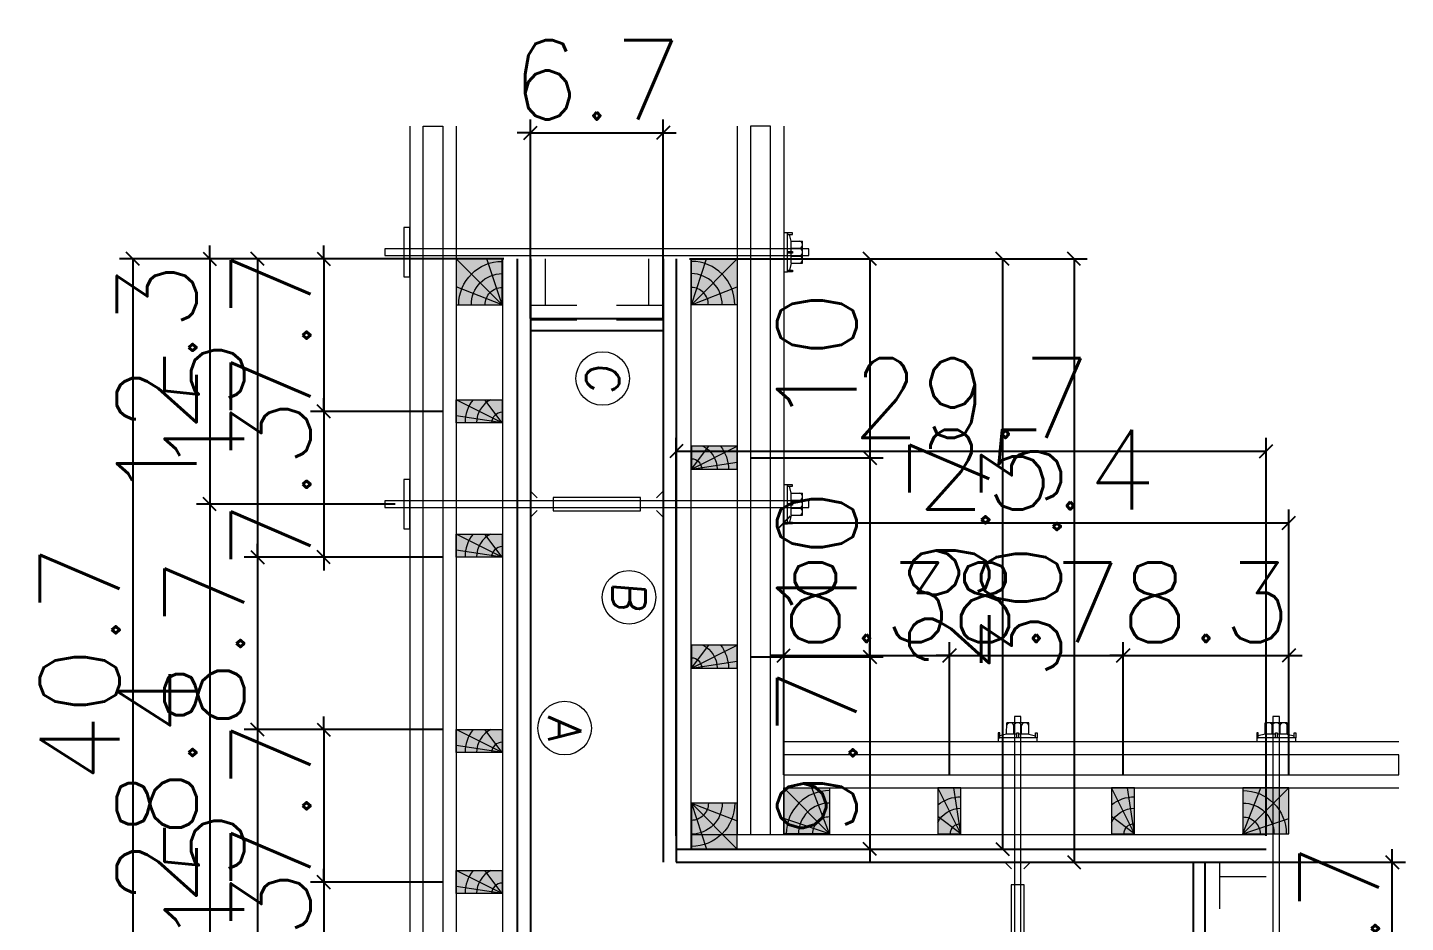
# Model space of a CAD drawing. Extents: x -8482 to 2614, y -517 to 5500.
# Drawn here: x -1358 to -1150.2, y -200.6 to -65.7 of the extents above; entities that cross this region are included whole.
import ezdxf
from ezdxf.enums import TextEntityAlignment as Align

# ---------------------------------------------------------------- set-up
doc = ezdxf.new("R2010")
doc.units = 0
doc.layers.get('0').update_dxf_attribs({"color": 1, "lineweight": 9})
for name, color, linetype, lineweight in [('AGULHA', 1, 'Continuous', 15), ('BARRA_ANCORAGEM', 1, 'Continuous', 15), ('HACHURA_MEIOPONTALETE', 33, 'Continuous', 15), ('HACHURA_PONTALETE', 23, 'Continuous', 15), ('MEIOPONTALE_3_5X7', 12, 'Continuous', 15), ('PERFIL_METALICO', 7, 'Continuous', 15), ('PONTALETE_7X7', 18, 'Continuous', 15), ('SARRAFO_2_2X7', 24, 'Continuous', 15), ('TEXTO_LEITURA', 1, 'Continuous', 15)]:
    doc.layers.add(name, color=color, linetype=linetype, lineweight=lineweight)
for name, color, linetype in [('COTA', 241, 'Continuous'), ('cotas', 4, 'Continuous'), ('NOMENCLATURA', 7, 'Continuous')]:
    doc.layers.add(name, color=color, linetype=linetype)
doc.layers.add('hachura-chapa', color=7, linetype='Continuous', true_color=0xd07990)
doc.styles.add('Romans', font='romans.shx', dxfattribs={"height": 12})
doc.dimstyles.new('COTAX3', dxfattribs={"dimtxt": 12, "dimasz": 2, "dimexe": 2, "dimexo": 2, "dimgap": 2, "dimtad": 1, "dimdec": 1, "dimlfac": 0.333333, "dimzin": 12, "dimdsep": 46, "dimtxsty": 'Romans', "dimblk": 'OBLIQUE', "dimcen": 9, "dimclrd": 4, "dimclre": 4, "dimclrt": 240, "dimaunit": 1, "dimadec": 8, "dimazin": 3, "dimtfac": 1, "dimtdec": 1, "dimtix": 1, "dimtmove": 0, "dimatfit": 2, "dimldrblk": 'OBLIQUE', "dimfxl": 1, "dimtolj": 1, "dimtzin": 0, "dimlwd": -1, "dimlwe": -1, "dimarcsym": 0})

# ---------------------------------------------------------------- blocks, each defined once
blk = doc.blocks.new('_Oblique')
at = {"color": 0, "linetype": 'ByBlock', "lineweight": -2}
blk.add_line((-0.5, -0.5), (0.5, 0.5), dxfattribs=at)
blk = doc.blocks.new('*D9640')
at = {"layer": 'COTA', "color": 4, "linetype": 'Continuous', "ltscale": 30, "transparency": 16777216}
for p, q in [((-1286.17, -100.55), (-1344.17, -100.55)), ((-1342.17, -100.55), (-1342.17, -222.75)), ((-1286.17, -222.75), (-1344.17, -222.75))]:
    blk.add_line(p, q, dxfattribs=at)
at = {"layer": 'Defpoints', "color": 0, "linetype": 'Continuous', "ltscale": 30, "transparency": 16777216}
for p in [(-1284.17, -100.55), (-1342.17, -222.75), (-1284.17, -222.75)]:
    blk.add_point(p, dxfattribs=at)
at = {"layer": 'COTA', "color": 4, "linetype": 'Continuous', "ltscale": 30, "transparency": 16777216, "xscale": 2, "yscale": 2, "zscale": 2}
for p, rotation in [((-1342.17, -100.55), 90), ((-1342.17, -222.75), 270)]:
    blk.add_blockref('_Oblique', p, dxfattribs=dict(at, rotation=rotation))
at = {"layer": 'COTA', "color": 240, "linetype": 'Continuous', "ltscale": 30, "transparency": 16777216, "insert": (-1350.17, -161.65), "char_height": 12, "attachment_point": 5, "rotation": 90, "style": 'Romans'}
blk.add_mtext('\\A1;40.7', dxfattribs=at)
blk = doc.blocks.new('*D9641')
at = {"layer": 'COTA', "color": 4, "linetype": 'Continuous', "ltscale": 30, "transparency": 16777216}
for p, q in [((-1258.17, -100.55), (-1198.17, -100.55)), ((-1200.17, -100.55), (-1200.17, -191.55)), ((-1258.17, -191.55), (-1198.17, -191.55))]:
    blk.add_line(p, q, dxfattribs=at)
at = {"layer": 'Defpoints', "color": 0, "linetype": 'Continuous', "ltscale": 30, "transparency": 16777216}
for p in [(-1260.17, -100.55), (-1260.17, -191.55), (-1200.17, -191.55)]:
    blk.add_point(p, dxfattribs=at)
at = {"layer": 'COTA', "color": 4, "linetype": 'Continuous', "ltscale": 30, "transparency": 16777216, "xscale": 2, "yscale": 2, "zscale": 2}
for p, rotation in [((-1200.17, -100.55), 90), ((-1200.17, -191.55), 270)]:
    blk.add_blockref('_Oblique', p, dxfattribs=dict(at, rotation=rotation))
at = {"layer": 'COTA', "color": 240, "linetype": 'Continuous', "ltscale": 30, "transparency": 16777216, "insert": (-1208.17, -146.05), "char_height": 12, "attachment_point": 5, "rotation": 90, "style": 'Romans'}
blk.add_mtext('\\A1;30.3', dxfattribs=at)
blk = doc.blocks.new('*D9642')
at = {"layer": 'COTA', "color": 4, "linetype": 'Continuous', "ltscale": 30, "transparency": 16777216}
for p, q in [((-1282.17, -109.55), (-1282.17, -79.55)), ((-1262.17, -109.55), (-1262.17, -79.55)), ((-1282.17, -81.55), (-1284.17, -81.55)), ((-1282.17, -81.55), (-1262.17, -81.55)), ((-1262.17, -81.55), (-1260.17, -81.55))]:
    blk.add_line(p, q, dxfattribs=at)
at = {"layer": 'Defpoints', "color": 0, "linetype": 'Continuous', "ltscale": 30, "transparency": 16777216}
for p in [(-1262.17, -81.55), (-1282.17, -111.55), (-1262.17, -111.55)]:
    blk.add_point(p, dxfattribs=at)
at = {"layer": 'COTA', "color": 4, "linetype": 'Continuous', "ltscale": 30, "transparency": 16777216, "xscale": 2, "yscale": 2, "zscale": 2}
blk.add_blockref('_Oblique', (-1282.17, -81.55), dxfattribs=at)
at = {"layer": 'COTA', "color": 4, "linetype": 'Continuous', "ltscale": 30, "transparency": 16777216, "xscale": 2, "yscale": 2, "zscale": 2, "rotation": 180}
blk.add_blockref('_Oblique', (-1262.17, -81.55), dxfattribs=at)
at = {"layer": 'COTA', "color": 240, "linetype": 'Continuous', "ltscale": 30, "transparency": 16777216, "insert": (-1272.17, -73.55), "char_height": 12, "attachment_point": 5, "style": 'Romans'}
blk.add_mtext('\\A1;6.7', dxfattribs=at)
blk = doc.blocks.new('PT')
at = {"layer": 'HACHURA_PONTALETE'}
h = blk.add_hatch(color=256, dxfattribs=at)
h.dxf.hatch_style = 1
h.paths.add_polyline_path([(0, 0), (14, 0), (14, -14), (0, -14)])
at = {"layer": 'PONTALETE_7X7'}
for q in [(0, -14), (0, -5.43), (9.34, -14), (0, -14), (0, -5.43), (9.34, -14)]:
    blk.add_line((14, 0), q, dxfattribs=at)
blk.add_lwpolyline([(0, 0), (14, 0), (14, -14), (0, -14)], close=True, dxfattribs=at)
for centre, radius, start, end in [((14, 0), 13.24, 180, 270), ((14.01, -0.08), 9.41, 179.4828, 269.9104), ((14.01, -0.08), 9.41, 179.4828, 269.9104), ((14.01, -0.08), 5.19, 179.0659, 269.8369), ((14.01, -0.08), 5.19, 179.0659, 269.8369), ((14, 0), 13.24, 180, 270)]:
    blk.add_arc(centre, radius, start, end, dxfattribs=at)
at = {"layer": 'SARRAFO_2_2X7'}
blk.add_lwpolyline([(0, 0), (14, 0), (14, -14), (0, -14)], close=True, dxfattribs=at)
blk = doc.blocks.new('B1A.E2')
at = {"layer": 'PONTALETE_7X7', "xscale": -0.495, "yscale": 0.495, "zscale": 0.495, "rotation": 270}
blk.add_blockref('PT', (6.93, 0), dxfattribs=at)
blk = doc.blocks.new('MEIOPT')
at = {"layer": 'HACHURA_MEIOPONTALETE'}
h = blk.add_hatch(color=256, dxfattribs=at)
h.dxf.hatch_style = 1
h.paths.add_polyline_path([(0, 0), (7, 0), (7, -14), (0, -14)])
at = {"layer": 'MEIOPONTALE_3_5X7'}
for q in [(0, -14), (0, -5.3), (4.87, -14)]:
    blk.add_line((7, 0), q, dxfattribs=at)
blk.add_lwpolyline([(0, 0), (7, 0), (7, -14), (0, -14)], close=True, dxfattribs=at)
for radius, start in [(3.17, 180), (7.83, 206.5651), (11.31, 231.7782)]:
    blk.add_arc((7, 0), radius, start, 270, dxfattribs=at)
blk = doc.blocks.new('B2A.E4')
at = {"layer": 'MEIOPONTALE_3_5X7', "xscale": 0.495, "yscale": 0.495, "zscale": 0.495}
blk.add_blockref('MEIOPT', (0, 6.93), dxfattribs=at)
blk = doc.blocks.new('*D9643')
at = {"layer": 'COTA', "color": 4, "linetype": 'Continuous', "ltscale": 30, "transparency": 16777216}
for p, q in [((-1313.37, -100.55), (-1313.37, -98.55)), ((-1295.37, -100.55), (-1315.37, -100.55)), ((-1313.37, -100.55), (-1313.37, -123.55)), ((-1295.37, -123.55), (-1315.37, -123.55)), ((-1313.37, -123.55), (-1313.37, -125.55))]:
    blk.add_line(p, q, dxfattribs=at)
at = {"layer": 'Defpoints', "color": 0, "linetype": 'Continuous', "ltscale": 30, "transparency": 16777216}
for p in [(-1293.37, -100.55), (-1313.37, -123.55), (-1293.37, -123.55)]:
    blk.add_point(p, dxfattribs=at)
at = {"layer": 'COTA', "color": 4, "linetype": 'Continuous', "ltscale": 30, "transparency": 16777216, "xscale": 2, "yscale": 2, "zscale": 2}
for p, rotation in [((-1313.37, -100.55), 270), ((-1313.37, -123.55), 90)]:
    blk.add_blockref('_Oblique', p, dxfattribs=dict(at, rotation=rotation))
at = {"layer": 'COTA', "color": 240, "linetype": 'Continuous', "ltscale": 30, "transparency": 16777216, "insert": (-1321.37, -112.05), "char_height": 12, "attachment_point": 5, "rotation": 90, "style": 'Romans'}
blk.add_mtext('\\A1;7.7', dxfattribs=at)
blk = doc.blocks.new('*D9644')
at = {"layer": 'COTA', "color": 4, "linetype": 'Continuous', "ltscale": 30, "transparency": 16777216}
for p, q in [((-1313.37, -123.55), (-1313.37, -121.55)), ((-1295.37, -123.55), (-1315.37, -123.55)), ((-1313.37, -123.55), (-1313.37, -145.55)), ((-1295.37, -145.55), (-1315.37, -145.55)), ((-1313.37, -145.55), (-1313.37, -147.55))]:
    blk.add_line(p, q, dxfattribs=at)
at = {"layer": 'Defpoints', "color": 0, "linetype": 'Continuous', "ltscale": 30, "transparency": 16777216}
for p in [(-1293.37, -123.55), (-1313.37, -145.55), (-1293.37, -145.55)]:
    blk.add_point(p, dxfattribs=at)
at = {"layer": 'COTA', "color": 4, "linetype": 'Continuous', "ltscale": 30, "transparency": 16777216, "xscale": 2, "yscale": 2, "zscale": 2}
for p, rotation in [((-1313.37, -123.55), 270), ((-1313.37, -145.55), 90)]:
    blk.add_blockref('_Oblique', p, dxfattribs=dict(at, rotation=rotation))
at = {"layer": 'COTA', "color": 240, "linetype": 'Continuous', "ltscale": 30, "transparency": 16777216, "insert": (-1321.37, -134.55), "char_height": 12, "attachment_point": 5, "rotation": 90, "style": 'Romans'}
blk.add_mtext('\\A1;7.3', dxfattribs=at)
blk = doc.blocks.new('*D9645')
at = {"layer": 'COTA', "color": 4, "linetype": 'Continuous', "ltscale": 30, "transparency": 16777216}
for p, q in [((-1295.37, -100.55), (-1325.37, -100.55)), ((-1323.37, -100.55), (-1323.37, -145.55)), ((-1295.37, -145.55), (-1325.37, -145.55))]:
    blk.add_line(p, q, dxfattribs=at)
at = {"layer": 'Defpoints', "color": 0, "linetype": 'Continuous', "ltscale": 30, "transparency": 16777216}
for p in [(-1293.37, -100.55), (-1323.37, -145.55), (-1293.37, -145.55)]:
    blk.add_point(p, dxfattribs=at)
at = {"layer": 'COTA', "color": 4, "linetype": 'Continuous', "ltscale": 30, "transparency": 16777216, "xscale": 2, "yscale": 2, "zscale": 2}
for p, rotation in [((-1323.37, -100.55), 90), ((-1323.37, -145.55), 270)]:
    blk.add_blockref('_Oblique', p, dxfattribs=dict(at, rotation=rotation))
at = {"layer": 'COTA', "color": 240, "linetype": 'Continuous', "ltscale": 30, "transparency": 16777216, "insert": (-1331.37, -123.05), "char_height": 12, "attachment_point": 5, "rotation": 90, "style": 'Romans'}
blk.add_mtext('\\A1;15', dxfattribs=at)
blk = doc.blocks.new('*D9646')
at = {"layer": 'COTA', "color": 4, "linetype": 'Continuous', "ltscale": 30, "transparency": 16777216}
for p, q in [((-1323.37, -145.55), (-1323.37, -143.55)), ((-1295.37, -145.55), (-1325.37, -145.55)), ((-1323.37, -145.55), (-1323.37, -171.55)), ((-1295.37, -171.55), (-1325.37, -171.55)), ((-1323.37, -171.55), (-1323.37, -173.55))]:
    blk.add_line(p, q, dxfattribs=at)
at = {"layer": 'Defpoints', "color": 0, "linetype": 'Continuous', "ltscale": 30, "transparency": 16777216}
for p in [(-1293.37, -145.55), (-1323.37, -171.55), (-1293.37, -171.55)]:
    blk.add_point(p, dxfattribs=at)
at = {"layer": 'COTA', "color": 4, "linetype": 'Continuous', "ltscale": 30, "transparency": 16777216, "xscale": 2, "yscale": 2, "zscale": 2}
for p, rotation in [((-1323.37, -145.55), 270), ((-1323.37, -171.55), 90)]:
    blk.add_blockref('_Oblique', p, dxfattribs=dict(at, rotation=rotation))
at = {"layer": 'COTA', "color": 240, "linetype": 'Continuous', "ltscale": 30, "transparency": 16777216, "insert": (-1331.37, -158.55), "char_height": 12, "attachment_point": 5, "rotation": 90, "style": 'Romans'}
blk.add_mtext('\\A1;8.7', dxfattribs=at)
blk = doc.blocks.new('*D9647')
at = {"layer": 'COTA', "color": 4, "linetype": 'Continuous', "ltscale": 30, "transparency": 16777216}
for p, q in [((-1313.37, -171.55), (-1313.37, -169.55)), ((-1295.37, -171.55), (-1315.37, -171.55)), ((-1313.37, -171.55), (-1313.37, -194.55)), ((-1295.37, -194.55), (-1315.37, -194.55)), ((-1313.37, -194.55), (-1313.37, -196.55))]:
    blk.add_line(p, q, dxfattribs=at)
at = {"layer": 'Defpoints', "color": 0, "linetype": 'Continuous', "ltscale": 30, "transparency": 16777216}
for p in [(-1293.37, -171.55), (-1313.37, -194.55), (-1293.37, -194.55)]:
    blk.add_point(p, dxfattribs=at)
at = {"layer": 'COTA', "color": 4, "linetype": 'Continuous', "ltscale": 30, "transparency": 16777216, "xscale": 2, "yscale": 2, "zscale": 2}
for p, rotation in [((-1313.37, -171.55), 270), ((-1313.37, -194.55), 90)]:
    blk.add_blockref('_Oblique', p, dxfattribs=dict(at, rotation=rotation))
at = {"layer": 'COTA', "color": 240, "linetype": 'Continuous', "ltscale": 30, "transparency": 16777216, "insert": (-1321.37, -183.05), "char_height": 12, "attachment_point": 5, "rotation": 90, "style": 'Romans'}
blk.add_mtext('\\A1;7.7', dxfattribs=at)
blk = doc.blocks.new('*D9648')
at = {"layer": 'COTA', "color": 4, "linetype": 'Continuous', "ltscale": 30, "transparency": 16777216}
for p, q in [((-1313.37, -194.55), (-1313.37, -192.55)), ((-1295.37, -194.55), (-1315.37, -194.55)), ((-1313.37, -194.55), (-1313.37, -216.55)), ((-1295.37, -216.55), (-1315.37, -216.55)), ((-1313.37, -216.55), (-1313.37, -218.55))]:
    blk.add_line(p, q, dxfattribs=at)
at = {"layer": 'Defpoints', "color": 0, "linetype": 'Continuous', "ltscale": 30, "transparency": 16777216}
for p in [(-1293.37, -194.55), (-1313.37, -216.55), (-1293.37, -216.55)]:
    blk.add_point(p, dxfattribs=at)
at = {"layer": 'COTA', "color": 4, "linetype": 'Continuous', "ltscale": 30, "transparency": 16777216, "xscale": 2, "yscale": 2, "zscale": 2}
for p, rotation in [((-1313.37, -194.55), 270), ((-1313.37, -216.55), 90)]:
    blk.add_blockref('_Oblique', p, dxfattribs=dict(at, rotation=rotation))
at = {"layer": 'COTA', "color": 240, "linetype": 'Continuous', "ltscale": 30, "transparency": 16777216, "insert": (-1321.37, -205.55), "char_height": 12, "attachment_point": 5, "rotation": 90, "style": 'Romans'}
blk.add_mtext('\\A1;7.3', dxfattribs=at)
blk = doc.blocks.new('*D9649')
at = {"layer": 'COTA', "color": 4, "linetype": 'Continuous', "ltscale": 30, "transparency": 16777216}
for p, q in [((-1295.37, -171.55), (-1325.37, -171.55)), ((-1323.37, -171.55), (-1323.37, -216.55)), ((-1295.37, -216.55), (-1325.37, -216.55))]:
    blk.add_line(p, q, dxfattribs=at)
at = {"layer": 'Defpoints', "color": 0, "linetype": 'Continuous', "ltscale": 30, "transparency": 16777216}
for p in [(-1293.37, -171.55), (-1323.37, -216.55), (-1293.37, -216.55)]:
    blk.add_point(p, dxfattribs=at)
at = {"layer": 'COTA', "color": 4, "linetype": 'Continuous', "ltscale": 30, "transparency": 16777216, "xscale": 2, "yscale": 2, "zscale": 2}
for p, rotation in [((-1323.37, -171.55), 90), ((-1323.37, -216.55), 270)]:
    blk.add_blockref('_Oblique', p, dxfattribs=dict(at, rotation=rotation))
at = {"layer": 'COTA', "color": 240, "linetype": 'Continuous', "ltscale": 30, "transparency": 16777216, "insert": (-1331.37, -194.05), "char_height": 12, "attachment_point": 5, "rotation": 90, "style": 'Romans'}
blk.add_mtext('\\A1;15', dxfattribs=at)
blk = doc.blocks.new('B1B.E3')
at = {"layer": 'PONTALETE_7X7', "xscale": 1.5, "yscale": 1.5, "zscale": 1.5, "rotation": 270}
blk.add_blockref('PT', (21, 0), dxfattribs=at)
blk = doc.blocks.new('B1B.E4')
at = {"layer": 'cotas', "xscale": 0.33, "yscale": 0.33, "zscale": 0.33}
blk.add_blockref('B1B.E3', (0, 0), dxfattribs=at)
blk = doc.blocks.new('B2B.E4')
at = {"layer": 'MEIOPONTALE_3_5X7', "xscale": -0.495, "yscale": 0.495, "zscale": 0.495, "rotation": 180}
blk.add_blockref('MEIOPT', (0, -6.93), dxfattribs=at)
blk = doc.blocks.new('B1B.D4')
at = {"layer": 'PONTALETE_7X7', "xscale": -0.495, "yscale": 0.495, "zscale": 0.495, "rotation": 90}
blk.add_blockref('PT', (-6.93, 0), dxfattribs=at)
blk = doc.blocks.new('*D9650')
at = {"layer": 'COTA', "color": 4, "linetype": 'Continuous', "ltscale": 30, "transparency": 16777216}
for p, q in [((-1248.97, -100.55), (-1228.97, -100.55)), ((-1230.97, -100.55), (-1230.97, -130.55)), ((-1248.97, -130.55), (-1228.97, -130.55))]:
    blk.add_line(p, q, dxfattribs=at)
at = {"layer": 'Defpoints', "color": 0, "linetype": 'Continuous', "ltscale": 30, "transparency": 16777216}
for p in [(-1250.97, -100.55), (-1250.97, -130.55), (-1230.97, -130.55)]:
    blk.add_point(p, dxfattribs=at)
at = {"layer": 'COTA', "color": 4, "linetype": 'Continuous', "ltscale": 30, "transparency": 16777216, "xscale": 2, "yscale": 2, "zscale": 2}
for p, rotation in [((-1230.97, -100.55), 90), ((-1230.97, -130.55), 270)]:
    blk.add_blockref('_Oblique', p, dxfattribs=dict(at, rotation=rotation))
at = {"layer": 'COTA', "color": 240, "linetype": 'Continuous', "ltscale": 30, "transparency": 16777216, "insert": (-1238.97, -115.55), "char_height": 12, "attachment_point": 5, "rotation": 90, "style": 'Romans'}
blk.add_mtext('\\A1;10', dxfattribs=at)
blk = doc.blocks.new('*D9651')
at = {"layer": 'COTA', "color": 4, "linetype": 'Continuous', "ltscale": 30, "transparency": 16777216}
for p, q in [((-1248.97, -130.55), (-1228.97, -130.55)), ((-1230.97, -130.55), (-1230.97, -160.55)), ((-1248.97, -160.55), (-1228.97, -160.55))]:
    blk.add_line(p, q, dxfattribs=at)
at = {"layer": 'Defpoints', "color": 0, "linetype": 'Continuous', "ltscale": 30, "transparency": 16777216}
for p in [(-1250.97, -130.55), (-1250.97, -160.55), (-1230.97, -160.55)]:
    blk.add_point(p, dxfattribs=at)
at = {"layer": 'COTA', "color": 4, "linetype": 'Continuous', "ltscale": 30, "transparency": 16777216, "xscale": 2, "yscale": 2, "zscale": 2}
for p, rotation in [((-1230.97, -130.55), 90), ((-1230.97, -160.55), 270)]:
    blk.add_blockref('_Oblique', p, dxfattribs=dict(at, rotation=rotation))
at = {"layer": 'COTA', "color": 240, "linetype": 'Continuous', "ltscale": 30, "transparency": 16777216, "insert": (-1238.97, -145.55), "char_height": 12, "attachment_point": 5, "rotation": 90, "style": 'Romans'}
blk.add_mtext('\\A1;10', dxfattribs=at)
blk = doc.blocks.new('*D9652')
at = {"layer": 'COTA', "color": 4, "linetype": 'Continuous', "ltscale": 30, "transparency": 16777216}
for p, q in [((-1230.97, -160.55), (-1230.97, -158.55)), ((-1248.97, -160.55), (-1228.97, -160.55)), ((-1230.97, -160.55), (-1230.97, -189.55)), ((-1248.97, -189.55), (-1228.97, -189.55)), ((-1230.97, -189.55), (-1230.97, -191.55))]:
    blk.add_line(p, q, dxfattribs=at)
at = {"layer": 'Defpoints', "color": 0, "linetype": 'Continuous', "ltscale": 30, "transparency": 16777216}
for p in [(-1250.97, -160.55), (-1250.97, -189.55), (-1230.97, -189.55)]:
    blk.add_point(p, dxfattribs=at)
at = {"layer": 'COTA', "color": 4, "linetype": 'Continuous', "ltscale": 30, "transparency": 16777216, "xscale": 2, "yscale": 2, "zscale": 2}
for p, rotation in [((-1230.97, -160.55), 270), ((-1230.97, -189.55), 90)]:
    blk.add_blockref('_Oblique', p, dxfattribs=dict(at, rotation=rotation))
at = {"layer": 'COTA', "color": 240, "linetype": 'Continuous', "ltscale": 30, "transparency": 16777216, "insert": (-1238.97, -175.05), "char_height": 12, "attachment_point": 5, "rotation": 90, "style": 'Romans'}
blk.add_mtext('\\A1;9.7', dxfattribs=at)
blk = doc.blocks.new('*D9653')
at = {"layer": 'COTA', "color": 4, "linetype": 'Continuous', "ltscale": 30, "transparency": 16777216}
for p, q in [((-1248.97, -100.55), (-1208.97, -100.55)), ((-1210.97, -100.55), (-1210.97, -189.55)), ((-1248.97, -189.55), (-1208.97, -189.55))]:
    blk.add_line(p, q, dxfattribs=at)
at = {"layer": 'Defpoints', "color": 0, "linetype": 'Continuous', "ltscale": 30, "transparency": 16777216}
for p in [(-1250.97, -100.55), (-1250.97, -189.55), (-1210.97, -189.55)]:
    blk.add_point(p, dxfattribs=at)
at = {"layer": 'COTA', "color": 4, "linetype": 'Continuous', "ltscale": 30, "transparency": 16777216, "xscale": 2, "yscale": 2, "zscale": 2}
for p, rotation in [((-1210.97, -100.55), 90), ((-1210.97, -189.55), 270)]:
    blk.add_blockref('_Oblique', p, dxfattribs=dict(at, rotation=rotation))
at = {"layer": 'COTA', "color": 240, "linetype": 'Continuous', "ltscale": 30, "transparency": 16777216, "insert": (-1218.97, -145.05), "char_height": 12, "attachment_point": 5, "rotation": 90, "style": 'Romans'}
blk.add_mtext('\\A1;29.7', dxfattribs=at)
blk = doc.blocks.new('A$C51C4441F')
at = {"layer": 'BARRA_ANCORAGEM'}
for p, q in [((-2.25, 3.4), (-1.79, 5.5)), ((-2.25, 3.4), (-5.81, 3.39)), ((-5.81, 3.39), (-5.81, -3.39)), ((-2.25, 1.2), (-5.02, 1.2)), ((-2.25, 3.4), (-2.25, 3.4)), ((-2.25, 3.4), (-2.25, 0.25)), ((-2.25, -3.4), (-5.81, -3.39)), ((-2.25, -1.2), (-5.02, -1.2)), ((-2.25, -0.25), (-2.25, -3.4)), ((-2.25, -3.4), (-1.79, -5.5))]:
    blk.add_line(p, q, dxfattribs=at)
for points in [[(-2.7, 6), (-1.2, 6), (-1.2, 5.5), (-2.7, 5.5)], [(-1.2, -6), (0, -6), (0, 6), (-1.2, 6)], [(-2.7, 0.25), (-1.2, 0.25), (-1.2, -0.25), (-2.7, -0.25)], [(-2.7, -6), (-1.2, -6), (-1.2, -5.5), (-2.7, -5.5)]]:
    blk.add_lwpolyline(points, close=True, dxfattribs=at)
for centre, radius, start, end in [((-4.66, 2.3), 1.15, 107.7845, 252.2718), ((-4.52, 0), 1.3, 112.648, 247.4083), ((-4.66, -2.3), 1.15, 107.7845, 252.2718)]:
    blk.add_arc(centre, radius, start, end, dxfattribs=at)
blk = doc.blocks.new('PAR.CIM2')
at = {"layer": 'AGULHA', "xscale": 0.49005, "yscale": 0.49005, "zscale": 0.49005, "rotation": 270}
blk.add_blockref('A$C51C4441F', (0, 0), dxfattribs=at)
blk = doc.blocks.new('PAR.BAI2')
at = {"layer": 'BARRA_ANCORAGEM'}
blk.add_lwpolyline([(-3.7125, -0.891), (3.7125, -0.891), (3.7125, 0), (-3.7125, 0)], close=True, dxfattribs=at)
blk = doc.blocks.new('*D9654')
at = {"layer": 'COTA', "color": 4, "linetype": 'Continuous', "ltscale": 30, "transparency": 16777216}
for p, q in [((-1330.57, -100.55), (-1330.57, -98.55)), ((-1302.57, -100.55), (-1332.57, -100.55)), ((-1330.57, -100.55), (-1330.57, -137.55)), ((-1302.57, -137.55), (-1332.57, -137.55)), ((-1330.57, -137.55), (-1330.57, -139.55))]:
    blk.add_line(p, q, dxfattribs=at)
at = {"layer": 'Defpoints', "color": 0, "linetype": 'Continuous', "ltscale": 30, "transparency": 16777216}
for p in [(-1300.57, -100.55), (-1330.57, -137.55), (-1300.57, -137.55)]:
    blk.add_point(p, dxfattribs=at)
at = {"layer": 'COTA', "color": 4, "linetype": 'Continuous', "ltscale": 30, "transparency": 16777216, "xscale": 2, "yscale": 2, "zscale": 2}
for p, rotation in [((-1330.57, -100.55), 270), ((-1330.57, -137.55), 90)]:
    blk.add_blockref('_Oblique', p, dxfattribs=dict(at, rotation=rotation))
at = {"layer": 'COTA', "color": 240, "linetype": 'Continuous', "ltscale": 30, "transparency": 16777216, "insert": (-1338.57, -119.05), "char_height": 12, "attachment_point": 5, "rotation": 90, "style": 'Romans'}
blk.add_mtext('\\A1;12.3', dxfattribs=at)
blk = doc.blocks.new('*D9655')
at = {"layer": 'COTA', "color": 4, "linetype": 'Continuous', "ltscale": 30, "transparency": 16777216}
for p, q in [((-1302.57, -137.55), (-1332.57, -137.55)), ((-1330.57, -137.55), (-1330.57, -222.75)), ((-1302.57, -222.75), (-1332.57, -222.75))]:
    blk.add_line(p, q, dxfattribs=at)
at = {"layer": 'Defpoints', "color": 0, "linetype": 'Continuous', "ltscale": 30, "transparency": 16777216}
for p in [(-1300.57, -137.55), (-1330.57, -222.75), (-1300.57, -222.75)]:
    blk.add_point(p, dxfattribs=at)
at = {"layer": 'COTA', "color": 4, "linetype": 'Continuous', "ltscale": 30, "transparency": 16777216, "xscale": 2, "yscale": 2, "zscale": 2}
for p, rotation in [((-1330.57, -137.55), 90), ((-1330.57, -222.75), 270)]:
    blk.add_blockref('_Oblique', p, dxfattribs=dict(at, rotation=rotation))
at = {"layer": 'COTA', "color": 240, "linetype": 'Continuous', "ltscale": 30, "transparency": 16777216, "insert": (-1338.57, -180.15), "char_height": 12, "attachment_point": 5, "rotation": 90, "style": 'Romans'}
blk.add_mtext('\\A1;28.4', dxfattribs=at)
blk = doc.blocks.new('PAR_CIMA')
at = {"layer": 'BARRA_ANCORAGEM'}
blk.add_lwpolyline([(-0.94905, -0.999), (-1.94805, 0), (1.94805, 0), (0.94905, -0.999)], dxfattribs=at)
blk = doc.blocks.new('PAR_BAIXO')
at = {"layer": 'BARRA_ANCORAGEM'}
blk.add_lwpolyline([(-0.94905, 0.999), (-1.94805, 0), (1.94805, 0), (0.94905, 0.999)], dxfattribs=at)
blk = doc.blocks.new('*D9656')
at = {"layer": 'COTA', "color": 4, "linetype": 'Continuous', "ltscale": 30, "transparency": 16777216}
for p, q in [((-1302.57, -137.55), (-1332.57, -137.55)), ((-1330.57, -137.55), (-1330.57, -222.75)), ((-1302.57, -222.75), (-1332.57, -222.75))]:
    blk.add_line(p, q, dxfattribs=at)
at = {"layer": 'Defpoints', "color": 0, "linetype": 'Continuous', "ltscale": 30, "transparency": 16777216}
for p in [(-1300.57, -137.55), (-1330.57, -222.75), (-1300.57, -222.75)]:
    blk.add_point(p, dxfattribs=at)
at = {"layer": 'COTA', "color": 4, "linetype": 'Continuous', "ltscale": 30, "transparency": 16777216, "xscale": 2, "yscale": 2, "zscale": 2}
for p, rotation in [((-1330.57, -137.55), 90), ((-1330.57, -222.75), 270)]:
    blk.add_blockref('_Oblique', p, dxfattribs=dict(at, rotation=rotation))
at = {"layer": 'COTA', "color": 240, "linetype": 'Continuous', "ltscale": 30, "transparency": 16777216, "insert": (-1338.57, -180.15), "char_height": 12, "attachment_point": 5, "rotation": 90, "style": 'Romans'}
blk.add_mtext('\\A1;28.4', dxfattribs=at)
blk = doc.blocks.new('TA')
at = {"layer": 'TEXTO_LEITURA'}
blk.add_circle((-0.23, 0.15), 4.04, dxfattribs=at)
at = {"layer": 'TEXTO_LEITURA', "style": 'Romans', "oblique": 5}
blk.add_text('A', height=4.99, dxfattribs=at).set_placement((-0.23, 0.15), align=Align.MIDDLE_CENTER)
blk = doc.blocks.new('TB')
at = {"layer": 'TEXTO_LEITURA'}
blk.add_circle((0.04, -0.13), 4.04, dxfattribs=at)
at = {"layer": 'TEXTO_LEITURA', "style": 'Romans', "oblique": 5}
blk.add_text('B', height=4.99, dxfattribs=at).set_placement((-0.17, -0.13), align=Align.MIDDLE_CENTER)
blk = doc.blocks.new('TC')
at = {"layer": 'TEXTO_LEITURA'}
blk.add_circle((0.04, -0.11), 4.04, dxfattribs=at)
at = {"layer": 'TEXTO_LEITURA', "style": 'Romans', "oblique": 5}
blk.add_text('C', height=4.99, dxfattribs=at).set_placement((-0.14, -0.11), align=Align.MIDDLE_CENTER)
blk = doc.blocks.new('*D9658')
at = {"layer": 'COTA', "color": 4, "linetype": 'Continuous', "ltscale": 30, "transparency": 16777216}
for p, q in [((-1260.17, -187.55), (-1260.17, -127.55)), ((-1171.17, -187.55), (-1171.17, -127.55)), ((-1260.17, -129.55), (-1171.17, -129.55))]:
    blk.add_line(p, q, dxfattribs=at)
at = {"layer": 'Defpoints', "color": 0, "linetype": 'Continuous', "ltscale": 30, "transparency": 16777216}
for p in [(-1171.17, -129.55), (-1260.17, -189.55), (-1171.17, -189.55)]:
    blk.add_point(p, dxfattribs=at)
at = {"layer": 'COTA', "color": 4, "linetype": 'Continuous', "ltscale": 30, "transparency": 16777216, "xscale": 2, "yscale": 2, "zscale": 2, "rotation": 180}
blk.add_blockref('_Oblique', (-1260.17, -129.55), dxfattribs=at)
at = {"layer": 'COTA', "color": 4, "linetype": 'Continuous', "ltscale": 30, "transparency": 16777216, "xscale": 2, "yscale": 2, "zscale": 2}
blk.add_blockref('_Oblique', (-1171.17, -129.55), dxfattribs=at)
at = {"layer": 'COTA', "color": 240, "linetype": 'Continuous', "ltscale": 30, "transparency": 16777216, "insert": (-1215.67, -121.55), "char_height": 12, "attachment_point": 5, "style": 'Romans'}
blk.add_mtext('\\A1;29.7', dxfattribs=at)
blk = doc.blocks.new('*D9659')
at = {"layer": 'COTA', "color": 4, "linetype": 'Continuous', "ltscale": 30, "transparency": 16777216}
for p, q in [((-1152.17, -191.55), (-1152.17, -189.55)), ((-1180.17, -191.55), (-1150.17, -191.55)), ((-1152.17, -211.55), (-1152.17, -191.55)), ((-1180.17, -211.55), (-1150.17, -211.55)), ((-1152.17, -211.55), (-1152.17, -213.55))]:
    blk.add_line(p, q, dxfattribs=at)
at = {"layer": 'Defpoints', "color": 0, "linetype": 'Continuous', "ltscale": 30, "transparency": 16777216}
for p in [(-1182.17, -191.55), (-1152.17, -191.55), (-1182.17, -211.55)]:
    blk.add_point(p, dxfattribs=at)
at = {"layer": 'COTA', "color": 4, "linetype": 'Continuous', "ltscale": 30, "transparency": 16777216, "xscale": 2, "yscale": 2, "zscale": 2}
for p, rotation in [((-1152.17, -191.55), 270), ((-1152.17, -211.55), 90)]:
    blk.add_blockref('_Oblique', p, dxfattribs=dict(at, rotation=rotation))
at = {"layer": 'COTA', "color": 240, "linetype": 'Continuous', "ltscale": 30, "transparency": 16777216, "insert": (-1160.17, -201.55), "char_height": 12, "attachment_point": 5, "rotation": 90, "style": 'Romans'}
blk.add_mtext('\\A1;6.7', dxfattribs=at)
blk = doc.blocks.new('*D9667')
at = {"layer": 'COTA', "color": 4, "linetype": 'Continuous', "ltscale": 30, "transparency": 16777216}
for p, q in [((-1243.97, -178.35), (-1243.97, -158.35)), ((-1218.97, -178.35), (-1218.97, -158.35)), ((-1243.97, -160.35), (-1245.97, -160.35)), ((-1243.97, -160.35), (-1218.97, -160.35)), ((-1218.97, -160.35), (-1216.97, -160.35))]:
    blk.add_line(p, q, dxfattribs=at)
at = {"layer": 'Defpoints', "color": 0, "linetype": 'Continuous', "ltscale": 30, "transparency": 16777216}
for p in [(-1218.97, -160.35), (-1243.97, -180.35), (-1218.97, -180.35)]:
    blk.add_point(p, dxfattribs=at)
at = {"layer": 'COTA', "color": 4, "linetype": 'Continuous', "ltscale": 30, "transparency": 16777216, "xscale": 2, "yscale": 2, "zscale": 2}
blk.add_blockref('_Oblique', (-1243.97, -160.35), dxfattribs=at)
at = {"layer": 'COTA', "color": 4, "linetype": 'Continuous', "ltscale": 30, "transparency": 16777216, "xscale": 2, "yscale": 2, "zscale": 2, "rotation": 180}
blk.add_blockref('_Oblique', (-1218.97, -160.35), dxfattribs=at)
at = {"layer": 'COTA', "color": 240, "linetype": 'Continuous', "ltscale": 30, "transparency": 16777216, "insert": (-1231.47, -152.35), "char_height": 12, "attachment_point": 5, "style": 'Romans'}
blk.add_mtext('\\A1;8.3', dxfattribs=at)
blk = doc.blocks.new('*D9668')
at = {"layer": 'COTA', "color": 4, "linetype": 'Continuous', "ltscale": 30, "transparency": 16777216}
for p, q in [((-1218.97, -178.35), (-1218.97, -158.35)), ((-1192.77, -178.35), (-1192.77, -158.35)), ((-1218.97, -160.35), (-1220.97, -160.35)), ((-1218.97, -160.35), (-1192.77, -160.35)), ((-1192.77, -160.35), (-1190.77, -160.35))]:
    blk.add_line(p, q, dxfattribs=at)
at = {"layer": 'Defpoints', "color": 0, "linetype": 'Continuous', "ltscale": 30, "transparency": 16777216}
for p in [(-1192.77, -160.35), (-1218.97, -180.35), (-1192.77, -180.35)]:
    blk.add_point(p, dxfattribs=at)
at = {"layer": 'COTA', "color": 4, "linetype": 'Continuous', "ltscale": 30, "transparency": 16777216, "xscale": 2, "yscale": 2, "zscale": 2}
blk.add_blockref('_Oblique', (-1218.97, -160.35), dxfattribs=at)
at = {"layer": 'COTA', "color": 4, "linetype": 'Continuous', "ltscale": 30, "transparency": 16777216, "xscale": 2, "yscale": 2, "zscale": 2, "rotation": 180}
blk.add_blockref('_Oblique', (-1192.77, -160.35), dxfattribs=at)
at = {"layer": 'COTA', "color": 240, "linetype": 'Continuous', "ltscale": 30, "transparency": 16777216, "insert": (-1205.87, -152.35), "char_height": 12, "attachment_point": 5, "style": 'Romans'}
blk.add_mtext('\\A1;8.7', dxfattribs=at)
blk = doc.blocks.new('*D9669')
at = {"layer": 'COTA', "color": 4, "linetype": 'Continuous', "ltscale": 30, "transparency": 16777216}
for p, q in [((-1192.77, -178.35), (-1192.77, -158.35)), ((-1167.77, -178.35), (-1167.77, -158.35)), ((-1192.77, -160.35), (-1194.77, -160.35)), ((-1192.77, -160.35), (-1167.77, -160.35)), ((-1167.77, -160.35), (-1165.77, -160.35))]:
    blk.add_line(p, q, dxfattribs=at)
at = {"layer": 'Defpoints', "color": 0, "linetype": 'Continuous', "ltscale": 30, "transparency": 16777216}
for p in [(-1167.77, -160.35), (-1192.77, -180.35), (-1167.77, -180.35)]:
    blk.add_point(p, dxfattribs=at)
at = {"layer": 'COTA', "color": 4, "linetype": 'Continuous', "ltscale": 30, "transparency": 16777216, "xscale": 2, "yscale": 2, "zscale": 2}
blk.add_blockref('_Oblique', (-1192.77, -160.35), dxfattribs=at)
at = {"layer": 'COTA', "color": 4, "linetype": 'Continuous', "ltscale": 30, "transparency": 16777216, "xscale": 2, "yscale": 2, "zscale": 2, "rotation": 180}
blk.add_blockref('_Oblique', (-1167.77, -160.35), dxfattribs=at)
at = {"layer": 'COTA', "color": 240, "linetype": 'Continuous', "ltscale": 30, "transparency": 16777216, "insert": (-1180.27, -152.35), "char_height": 12, "attachment_point": 5, "style": 'Romans'}
blk.add_mtext('\\A1;8.3', dxfattribs=at)
blk = doc.blocks.new('*D9670')
at = {"layer": 'COTA', "color": 4, "linetype": 'Continuous', "ltscale": 30, "transparency": 16777216}
for p, q in [((-1243.97, -178.35), (-1243.97, -138.35)), ((-1167.77, -178.35), (-1167.77, -138.35)), ((-1243.97, -140.35), (-1167.77, -140.35))]:
    blk.add_line(p, q, dxfattribs=at)
at = {"layer": 'Defpoints', "color": 0, "linetype": 'Continuous', "ltscale": 30, "transparency": 16777216}
for p in [(-1167.77, -140.35), (-1243.97, -180.35), (-1167.77, -180.35)]:
    blk.add_point(p, dxfattribs=at)
at = {"layer": 'COTA', "color": 4, "linetype": 'Continuous', "ltscale": 30, "transparency": 16777216, "xscale": 2, "yscale": 2, "zscale": 2, "rotation": 180}
blk.add_blockref('_Oblique', (-1243.97, -140.35), dxfattribs=at)
at = {"layer": 'COTA', "color": 4, "linetype": 'Continuous', "ltscale": 30, "transparency": 16777216, "xscale": 2, "yscale": 2, "zscale": 2}
blk.add_blockref('_Oblique', (-1167.77, -140.35), dxfattribs=at)
at = {"layer": 'COTA', "color": 240, "linetype": 'Continuous', "ltscale": 30, "transparency": 16777216, "insert": (-1205.87, -132.35), "char_height": 12, "attachment_point": 5, "style": 'Romans'}
blk.add_mtext('\\A1;25.4', dxfattribs=at)

msp = doc.modelspace()

# ---------------------------------------------------------------- linework, layer by layer
at = {"layer": 'BARRA_ANCORAGEM', "linetype": 'Continuous', "ltscale": 30}
for points in [[(-1304.17, -99.05), (-1304.17, -100.05), (-1240.17, -100.05), (-1240.17, -99.05)], [(-1304.17, -137.05), (-1304.17, -138.05), (-1240.17, -138.05), (-1240.17, -137.05)], [(-1278.77, -136.55), (-1278.77, -138.55), (-1265.57, -138.55), (-1265.57, -136.55)], [(-1209.17, -233.55), (-1208.17, -233.55), (-1208.17, -169.55), (-1209.17, -169.55)], [(-1170.17, -233.55), (-1169.17, -233.55), (-1169.17, -169.55), (-1170.17, -169.55)], [(-1209.67, -208.15), (-1207.67, -208.15), (-1207.67, -194.95), (-1209.67, -194.95)]]:
    msp.add_lwpolyline(points, close=True, dxfattribs=at)
at = {"layer": 'hachura-chapa', "ltscale": 30}
for p, q in [((-1284.17, -100.55), (-1284.17, -222.75)), ((-1282.17, -100.55), (-1282.17, -222.75)), ((-1262.17, -100.55), (-1262.17, -191.55)), ((-1260.17, -100.55), (-1260.17, -191.55)), ((-1282.17, -109.55), (-1262.17, -109.55)), ((-1282.17, -111.35), (-1262.17, -111.35)), ((-1260.17, -189.55), (-1171.17, -189.55)), ((-1260.17, -191.55), (-1171.17, -191.55)), ((-1182.17, -211.55), (-1182.17, -191.55)), ((-1180.37, -211.55), (-1180.37, -191.55))]:
    msp.add_line(p, q, dxfattribs=at)
at = {"layer": 'PERFIL_METALICO', "ltscale": 30}
for p, q in [((-1300.37, -80.55), (-1300.37, -242.55)), ((-1293.37, -80.55), (-1293.37, -242.55)), ((-1250.97, -80.55), (-1250.97, -187.35)), ((-1243.97, -80.55), (-1243.97, -187.35)), ((-1243.97, -173.35), (-1151.17, -173.35)), ((-1243.97, -180.35), (-1151.17, -180.35))]:
    msp.add_line(p, q, dxfattribs=at)
at = {"layer": 'PERFIL_METALICO', "linetype": 'Continuous', "ltscale": 30}
for points in [[(-1295.37, -80.55), (-1295.37, -242.55), (-1298.37, -242.55), (-1298.37, -80.55)], [(-1248.97, -80.55), (-1248.97, -187.35), (-1245.97, -187.35), (-1245.97, -80.55)], [(-1243.97, -178.35), (-1151.17, -178.35), (-1151.17, -175.35), (-1243.97, -175.35)]]:
    msp.add_lwpolyline(points, close=True, dxfattribs=at)
at = {"layer": 'SARRAFO_2_2X7', "ltscale": 30}
for p, q in [((-1286.37, -100.55), (-1286.37, -222.75)), ((-1284.17, -100.55), (-1284.17, -222.75)), ((-1282.17, -100.55), (-1282.17, -107.55)), ((-1279.97, -100.55), (-1279.97, -107.55)), ((-1264.37, -100.55), (-1264.37, -107.55)), ((-1262.17, -100.55), (-1262.17, -107.55)), ((-1260.17, -100.55), (-1260.17, -189.55)), ((-1257.97, -100.55), (-1257.97, -189.55)), ((-1282.17, -107.55), (-1275.17, -107.55)), ((-1269.17, -107.55), (-1262.17, -107.55)), ((-1282.17, -109.75), (-1275.17, -109.75)), ((-1269.17, -109.75), (-1262.17, -109.75)), ((-1257.97, -187.35), (-1171.17, -187.35)), ((-1257.97, -189.55), (-1171.17, -189.55)), ((-1180.37, -198.55), (-1180.37, -191.55)), ((-1178.17, -198.55), (-1178.17, -191.55)), ((-1171.17, -191.55), (-1178.17, -191.55)), ((-1171.17, -193.75), (-1178.17, -193.75))]:
    msp.add_line(p, q, dxfattribs=at)

# ---------------------------------------------------------------- block references
at = {"layer": 'BARRA_ANCORAGEM', "linetype": 'Continuous', "ltscale": 30, "rotation": 270}
for name, p in [('PAR.BAI2', (-1300.37, -99.55)), ('PAR.CIM2', (-1243.97, -99.55)), ('PAR.BAI2', (-1300.37, -137.55)), ('PAR.CIM2', (-1243.97, -137.55)), ('PAR_BAIXO', (-1282.17, -137.55)), ('PAR_CIMA', (-1262.17, -137.55))]:
    msp.add_blockref(name, p, dxfattribs=at)
at = {"layer": 'BARRA_ANCORAGEM', "linetype": 'Continuous', "ltscale": 30}
for name, p in [('PAR.CIM2', (-1208.67, -173.35)), ('PAR.CIM2', (-1169.67, -173.35)), ('PAR_CIMA', (-1208.67, -191.55))]:
    msp.add_blockref(name, p, dxfattribs=at)
at = {"layer": 'hachura-chapa', "linetype": 'Continuous', "ltscale": 30, "rotation": 270}
for name, p in [('B1A.E2', (-1293.37, -100.55)), ('B1B.E4', (-1250.97, -100.55)), ('B2A.E4', (-1293.37, -121.8)), ('B2B.E4', (-1250.97, -128.8)), ('B2A.E4', (-1293.37, -142.05)), ('B2B.E4', (-1250.97, -158.8)), ('B2A.E4', (-1293.37, -171.55)), ('B1B.D4', (-1250.97, -189.55)), ('B2A.E4', (-1293.37, -192.8))]:
    msp.add_blockref(name, p, dxfattribs=at)
at = {"layer": 'hachura-chapa', "linetype": 'Continuous', "ltscale": 30}
for name, p in [('B1B.E4', (-1243.97, -180.35)), ('B2B.E4', (-1220.72, -180.35)), ('B2B.E4', (-1194.52, -180.35)), ('B1B.D4', (-1167.77, -180.35))]:
    msp.add_blockref(name, p, dxfattribs=at)
at = {"layer": 'NOMENCLATURA', "linetype": 'Continuous', "ltscale": 30, "rotation": 270}
for name, p in [('TC', (-1271.17, -118.55)), ('TB', (-1267.17, -151.55)), ('TA', (-1277.17, -171.55))]:
    msp.add_blockref(name, p, dxfattribs=at)

# ---------------------------------------------------------------- dimensions: what is measured, and where the dimension line sits
at = {"layer": 'COTA', "linetype": 'Continuous', "ltscale": 30}
for base, p1, p2, picture, middle in [((-1262.17, -81.55), (-1282.17, -111.55), (-1262.17, -111.55), '*D9642', (-1272.17, -73.55)), ((-1171.17, -129.55), (-1260.17, -189.55), (-1171.17, -189.55), '*D9658', (-1215.67, -121.55)), ((-1167.77, -140.35), (-1243.97, -180.35), (-1167.77, -180.35), '*D9670', (-1205.87, -132.35)), ((-1218.97, -160.35), (-1243.97, -180.35), (-1218.97, -180.35), '*D9667', (-1231.47, -152.35)), ((-1192.77, -160.35), (-1218.97, -180.35), (-1192.77, -180.35), '*D9668', (-1205.87, -152.35)), ((-1167.77, -160.35), (-1192.77, -180.35), (-1167.77, -180.35), '*D9669', (-1180.27, -152.35))]:
    dim = msp.add_linear_dim(base=base, p1=p1, p2=p2, dimstyle='COTAX3', dxfattribs=at)
    dim.commit()
    dim.dimension.update_dxf_attribs({"geometry": picture, "text_midpoint": middle})
for base, p1, p2, angle, picture, middle in [((-1342.17, -222.75), (-1284.17, -100.55), (-1284.17, -222.75), 270, '*D9640', (-1350.17, -161.65)), ((-1330.57, -137.55), (-1300.57, -100.55), (-1300.57, -137.55), 270, '*D9654', (-1338.57, -119.05)), ((-1323.37, -145.55), (-1293.37, -100.55), (-1293.37, -145.55), 270, '*D9645', (-1331.37, -123.05)), ((-1313.37, -123.55), (-1293.37, -100.55), (-1293.37, -123.55), 270, '*D9643', (-1321.37, -112.05)), ((-1200.17, -191.55), (-1260.17, -100.55), (-1260.17, -191.55), 270, '*D9641', (-1208.17, -146.05)), ((-1230.97, -130.55), (-1250.97, -100.55), (-1250.97, -130.55), 270, '*D9650', (-1238.97, -115.55)), ((-1210.97, -189.55), (-1250.97, -100.55), (-1250.97, -189.55), 270, '*D9653', (-1218.97, -145.05)), ((-1313.37, -145.55), (-1293.37, -123.55), (-1293.37, -145.55), 270, '*D9644', (-1321.37, -134.55)), ((-1230.97, -160.55), (-1250.97, -130.55), (-1250.97, -160.55), 270, '*D9651', (-1238.97, -145.55)), ((-1330.57, -222.75), (-1300.57, -137.55), (-1300.57, -222.75), 270, '*D9655', (-1338.57, -180.15)), ((-1330.57, -222.75), (-1300.57, -137.55), (-1300.57, -222.75), 270, '*D9656', (-1338.57, -180.15)), ((-1323.37, -171.55), (-1293.37, -145.55), (-1293.37, -171.55), 270, '*D9646', (-1331.37, -158.55)), ((-1230.97, -189.55), (-1250.97, -160.55), (-1250.97, -189.55), 270, '*D9652', (-1238.97, -175.05)), ((-1313.37, -194.55), (-1293.37, -171.55), (-1293.37, -194.55), 270, '*D9647', (-1321.37, -183.05)), ((-1323.37, -216.55), (-1293.37, -171.55), (-1293.37, -216.55), 270, '*D9649', (-1331.37, -194.05)), ((-1152.17, -191.55), (-1182.17, -211.55), (-1182.17, -191.55), 90, '*D9659', (-1160.17, -201.55)), ((-1313.37, -216.55), (-1293.37, -194.55), (-1293.37, -216.55), 270, '*D9648', (-1321.37, -205.55))]:
    dim = msp.add_linear_dim(base=base, p1=p1, p2=p2, angle=angle, dimstyle='COTAX3', dxfattribs=at)
    dim.commit()
    dim.dimension.update_dxf_attribs({"geometry": picture, "text_midpoint": middle})

doc.saveas('drawing.dxf')
